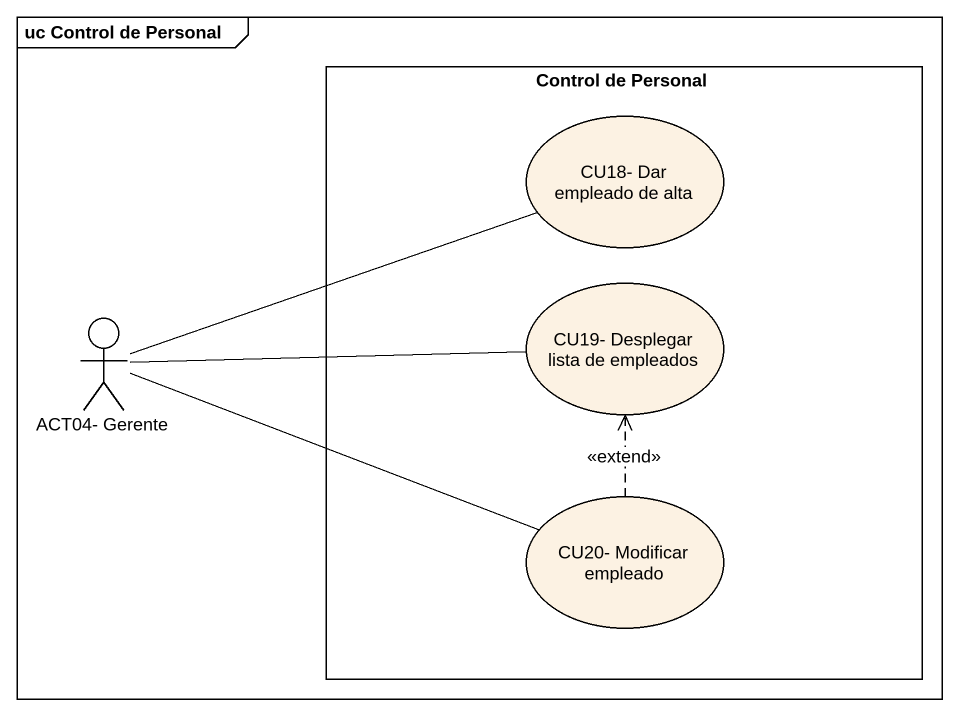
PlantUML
@startuml
mainframe uc Control de Personal
rectangle "Control de Personal" as Control_de_Personal {
  usecase "CU18- Dar empleado de alta" as CU18_Dar_empleado_de_alta
  usecase "CU19- Desplegar lista de empleados" as CU19_Desplegar_lista_de
  usecase "CU20- Modificar empleado" as CU20_Modificar_empleado
}
actor "ACT04- Gerente" as ACT04_Gerente
ACT04_Gerente -right- CU18_Dar_empleado_de_alta
ACT04_Gerente -right- CU19_Desplegar_lista_de
ACT04_Gerente -right- CU20_Modificar_empleado
CU20_Modificar_empleado .up.> CU19_Desplegar_lista_de : <<extend>>
@enduml
